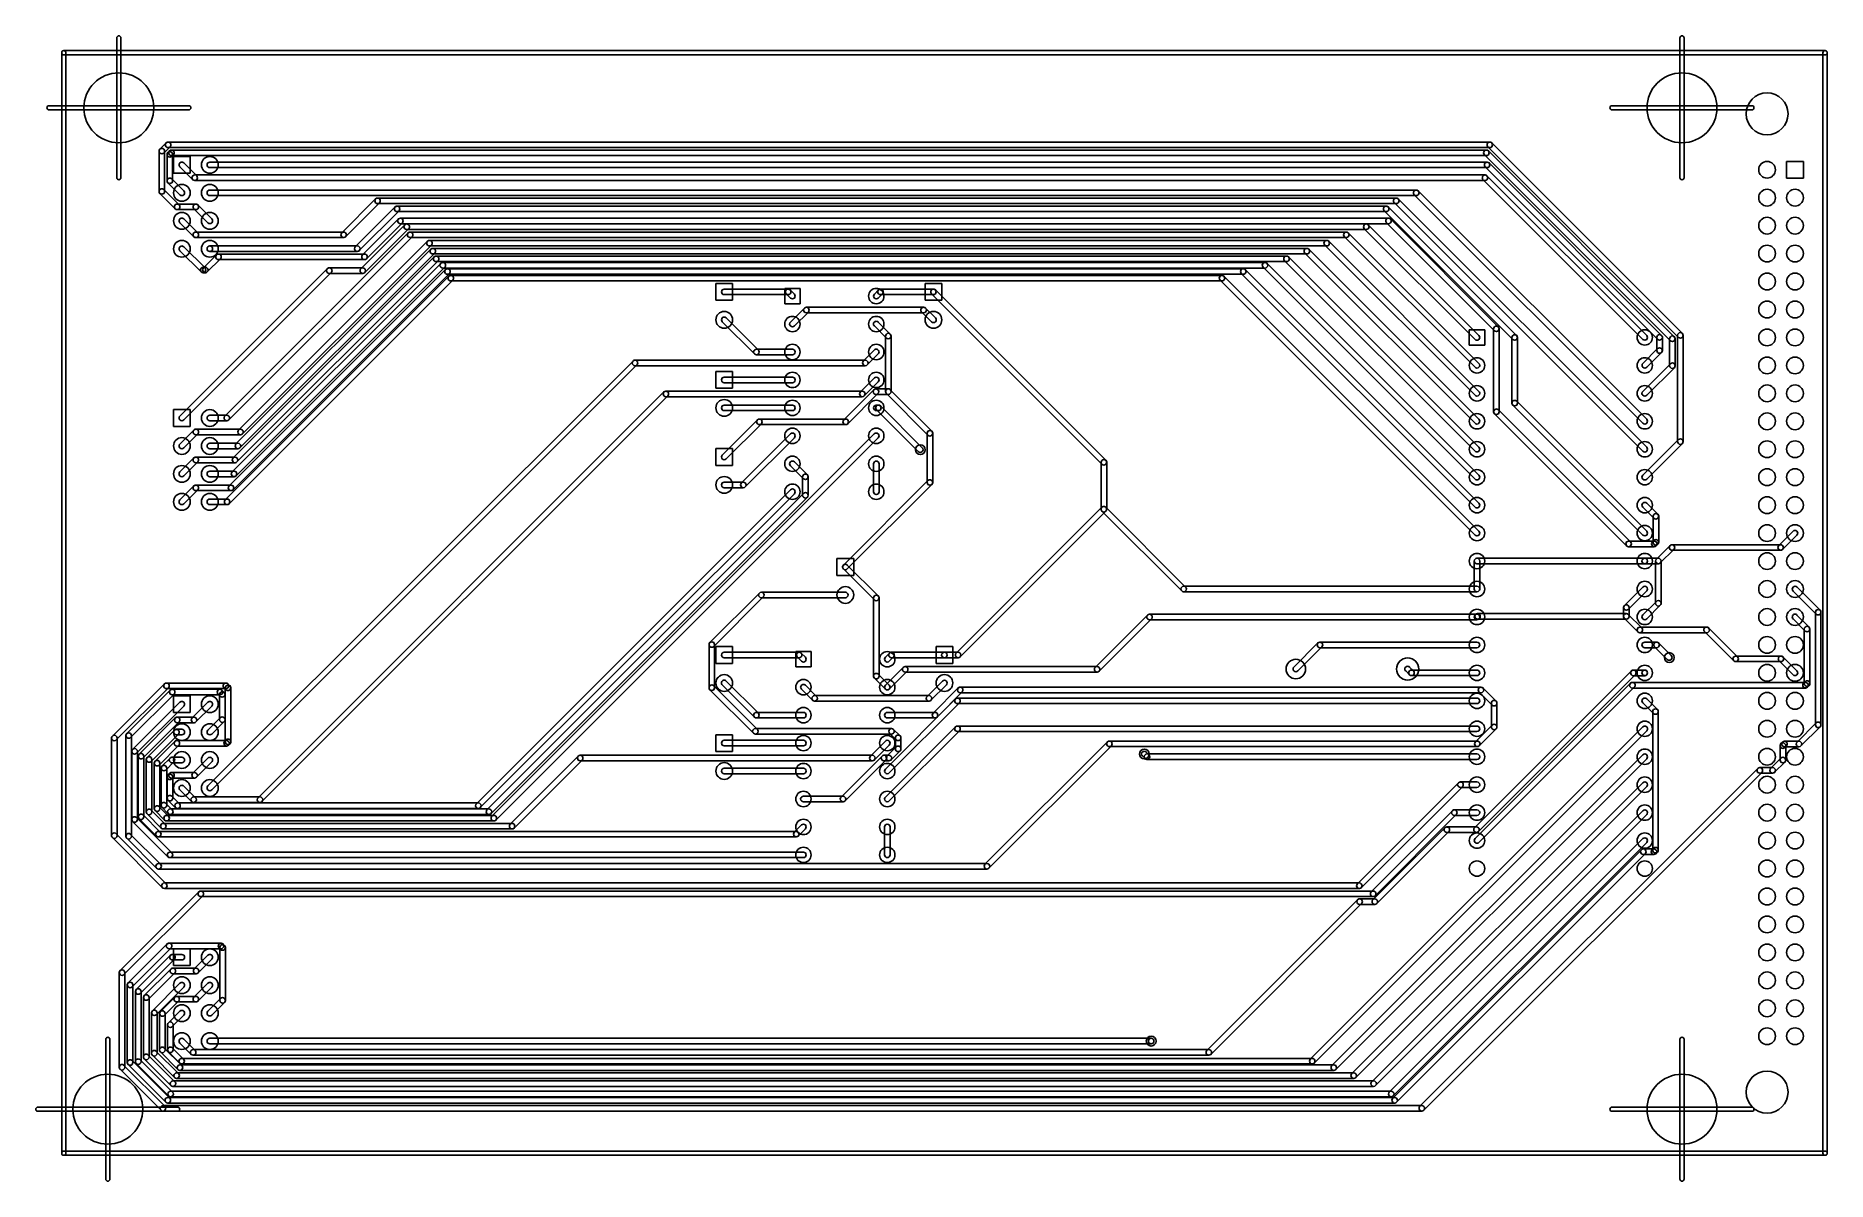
# Model space of a CAD drawing. Extents: x 14748 to 78815, y 26552 to 67528.
import ezdxf

# ---------------------------------------------------------------- set-up
doc = ezdxf.new("R2010")
doc.units = 0
doc.layers.add('BLACK', color=1, linetype='CONTINUOUS')

msp = doc.modelspace()

# ---------------------------------------------------------------- linework, layer by layer
at = {"layer": 'BLACK'}
for p, q in [((17642, 62453), (17642, 67453)), ((17792, 62453), (17792, 67453)), ((73547, 62453), (73547, 67453)), ((73697, 62453), (73697, 67453)), ((15673, 27552), (15673, 66922)), ((15748, 66997), (78740, 66997)), ((15748, 66847), (78740, 66847)), ((15823, 27552), (15823, 66922)), ((78665, 27552), (78665, 66922)), ((78815, 27552), (78815, 66922)), ((15217, 65028), (20217, 65028)), ((15217, 64878), (20217, 64878)), ((71122, 65028), (76122, 65028)), ((71122, 64878), (76122, 64878)), ((19183, 63474), (19407, 63698)), ((19323, 63334), (19547, 63558)), ((19478, 63727), (66748, 63727)), ((19478, 63529), (66748, 63529)), ((19597, 63440), (66627, 63440)), ((66678, 63558), (73496, 56740)), ((66818, 63698), (73636, 56880)), ((19154, 61961), (19154, 63403)), ((19352, 61961), (19352, 63403)), ((19441, 62342), (19441, 63284)), ((19470, 63355), (19526, 63411)), ((19597, 63242), (66627, 63242)), ((19610, 63215), (19666, 63271)), ((19639, 62342), (19639, 63284)), ((20272, 63210), (19672, 63210)), ((19672, 63210), (19672, 62610)), ((20362, 62380), (19902, 62840)), ((20502, 62520), (20042, 62980)), ((20272, 62610), (20272, 63210)), ((20972, 63009), (66652, 63009)), ((20972, 62811), (66652, 62811)), ((66558, 63271), (73208, 56621)), ((66583, 62840), (72751, 56672)), ((66698, 63411), (73348, 56761)), ((66723, 62980), (72891, 56812)), ((77965, 63037), (77365, 63037)), ((77365, 63037), (77365, 62437)), ((77965, 62437), (77965, 63037)), ((19902, 61840), (19470, 62272)), ((20042, 61980), (19610, 62412)), ((19672, 62610), (20272, 62610)), ((20432, 62549), (66578, 62549)), ((20432, 62351), (66578, 62351)), ((72220, 56668), (66508, 62380)), ((72360, 56808), (66648, 62520)), ((77365, 62437), (77965, 62437)), ((19732, 61341), (19184, 61889)), ((19872, 61481), (19324, 62029)), ((19803, 61509), (20471, 61509)), ((20972, 62009), (64118, 62009)), ((20972, 61811), (64118, 61811)), ((26900, 61693), (25688, 60481)), ((27040, 61553), (25828, 60341)), ((26971, 61722), (63405, 61722)), ((26971, 61524), (63405, 61524)), ((72221, 52667), (63335, 61553)), ((72361, 52807), (63475, 61693)), ((72220, 53668), (64048, 61840)), ((72360, 53808), (64188, 61980)), ((19803, 61311), (20471, 61311)), ((20542, 60480), (20042, 60980)), ((20902, 60840), (20402, 61340)), ((21042, 60980), (20542, 61480)), ((27598, 61406), (26174, 59982)), ((27738, 61266), (26314, 59842)), ((27717, 60975), (26435, 59693)), ((27669, 61435), (63041, 61435)), ((27669, 61237), (63041, 61237)), ((27788, 61005), (63126, 61005)), ((67569, 56668), (62971, 61266)), ((67709, 56808), (63111, 61406)), ((67054, 57118), (63196, 60976)), ((20402, 60340), (19902, 60840)), ((20472, 60509), (25758, 60509)), ((20472, 60311), (25758, 60311)), ((21511, 53926), (28065, 60480)), ((21651, 53786), (28205, 60340)), ((26371, 59197), (27941, 60767)), ((26511, 59057), (28081, 60627)), ((27857, 60835), (26575, 59553)), ((27788, 60807), (63126, 60807)), ((28012, 60796), (62330, 60796)), ((28012, 60598), (62330, 60598)), ((28136, 60509), (61618, 60509)), ((28136, 60311), (61618, 60311)), ((61548, 60340), (66220, 55668)), ((61688, 60480), (66360, 55808)), ((62261, 60627), (66221, 56667)), ((62401, 60767), (66361, 56807)), ((66914, 56978), (63056, 60836)), ((20660, 59082), (19902, 59840)), ((20800, 59222), (20042, 59980)), ((21211, 59692), (20741, 59222)), ((20972, 60010), (26244, 60010)), ((20972, 59812), (26244, 59812)), ((21282, 59721), (26504, 59721)), ((21802, 52426), (28994, 59618)), ((21907, 52926), (28875, 59894)), ((22001, 53425), (28757, 60181)), ((22047, 52786), (29015, 59754)), ((22141, 53285), (28897, 60041)), ((28827, 60210), (60917, 60210)), ((28827, 60012), (60917, 60012)), ((28946, 59923), (60204, 59923)), ((28946, 59725), (60204, 59725)), ((29065, 59648), (59479, 59648)), ((59550, 59618), (66360, 52808)), ((60134, 59754), (66220, 53668)), ((60274, 59894), (66360, 53808)), ((60848, 60040), (66220, 54668)), ((60988, 60180), (66360, 54808)), ((19902, 53926), (25172, 59196)), ((20042, 53786), (25312, 59056)), ((20731, 59250), (20811, 59250)), ((20731, 59052), (20811, 59052)), ((21351, 59552), (20881, 59082)), ((21282, 59523), (26504, 59523)), ((21660, 51426), (29400, 59166)), ((21769, 51926), (29231, 59388)), ((21800, 51286), (29540, 59026)), ((21909, 51786), (29371, 59248)), ((21942, 52286), (29134, 59478)), ((25243, 59225), (26441, 59225)), ((25243, 59027), (26441, 59027)), ((29065, 59450), (59479, 59450)), ((29302, 59418), (58708, 59418)), ((29302, 59220), (58708, 59220)), ((29471, 59195), (57931, 59195)), ((29471, 58997), (57931, 58997)), ((29590, 58955), (57172, 58955)), ((57862, 59026), (66220, 50668)), ((58002, 59166), (66360, 50808)), ((58639, 59249), (66221, 51667)), ((58779, 59389), (66361, 51807)), ((59410, 59478), (66220, 52668)), ((21519, 50926), (29519, 58926)), ((21659, 50786), (29659, 58786)), ((29590, 58757), (57172, 58757)), ((39670, 58667), (39070, 58667)), ((39070, 58667), (39070, 58067)), ((39370, 58466), (41656, 58466)), ((39670, 58067), (39670, 58667)), ((42082, 58492), (41532, 58492)), ((41532, 58492), (41532, 57942)), ((41727, 58437), (41877, 58287)), ((42082, 57942), (42082, 58492)), ((44737, 58287), (44887, 58437)), ((44957, 58466), (46851, 58466)), ((47151, 58667), (46551, 58667)), ((46551, 58667), (46551, 58067)), ((53017, 52341), (46921, 58437)), ((47151, 58067), (47151, 58667)), ((57102, 58786), (66220, 49668)), ((57242, 58926), (66360, 49808)), ((39070, 58067), (39670, 58067)), ((39370, 58268), (41656, 58268)), ((41532, 57942), (42082, 57942)), ((41587, 58297), (41737, 58147)), ((42237, 57787), (41737, 57287)), ((42307, 57816), (46501, 57816)), ((44877, 58147), (45027, 58297)), ((44957, 58268), (46851, 58268)), ((46551, 58067), (47151, 58067)), ((46921, 57437), (46571, 57787)), ((52877, 52201), (46781, 58297)), ((39300, 57297), (40450, 56147)), ((39440, 57437), (40590, 56287)), ((42377, 57647), (41877, 57147)), ((42307, 57618), (46501, 57618)), ((45167, 56717), (44737, 57147)), ((45307, 56857), (44877, 57287)), ((46781, 57297), (46431, 57647)), ((66886, 54079), (66886, 57047)), ((67084, 54079), (67084, 57047)), ((45139, 54798), (45139, 56786)), ((45337, 54798), (45337, 56786)), ((66566, 57012), (66016, 57012)), ((66016, 57012), (66016, 56462)), ((66016, 56462), (66566, 56462)), ((66566, 56462), (66566, 57012)), ((67541, 54389), (67541, 56737)), ((67739, 54389), (67739, 56737)), ((72722, 56268), (72722, 56742)), ((72920, 56268), (72920, 56742)), ((73180, 55726), (73180, 56690)), ((73378, 55726), (73378, 56690)), ((73467, 53012), (73467, 56810)), ((73665, 53012), (73665, 56810)), ((20902, 40690), (36106, 55894)), ((21042, 40550), (36246, 55754)), ((36177, 55923), (44413, 55923)), ((40520, 56316), (41806, 56316)), ((40520, 56118), (41806, 56118)), ((44344, 55895), (44736, 56287)), ((44484, 55755), (44876, 56147)), ((73209, 55795), (72221, 54807)), ((72750, 56336), (72222, 55808)), ((72890, 56196), (72362, 55668)), ((36177, 55725), (44413, 55725)), ((39670, 55517), (39070, 55517)), ((39070, 55517), (39070, 54917)), ((39370, 55316), (41806, 55316)), ((39370, 55118), (41806, 55118)), ((39670, 54917), (39670, 55517)), ((44737, 55287), (44237, 54787)), ((44877, 55147), (44377, 54647)), ((73349, 55655), (72361, 54667)), ((37211, 54786), (22695, 40270)), ((37351, 54646), (22835, 40130)), ((37282, 54816), (44306, 54816)), ((37282, 54618), (44306, 54618)), ((39070, 54917), (39670, 54917)), ((44724, 54868), (43644, 53788)), ((44864, 54728), (43784, 53648)), ((44795, 54897), (45237, 54897)), ((44795, 54699), (45237, 54699)), ((46656, 53240), (45168, 54728)), ((46796, 53380), (45308, 54868)), ((72360, 49808), (67710, 54458)), ((20272, 54155), (19672, 54155)), ((19672, 54155), (19672, 53555)), ((20272, 53555), (20272, 54155)), ((20972, 53954), (21580, 53954)), ((39370, 54316), (41806, 54316)), ((39370, 54118), (41806, 54118)), ((44807, 54316), (44883, 54316)), ((44807, 54118), (44883, 54118)), ((44814, 54147), (46310, 52651)), ((44954, 54287), (46450, 52791)), ((71643, 49281), (66915, 54009)), ((71783, 49421), (67055, 54149)), ((72220, 49668), (67570, 54318)), ((19672, 53555), (20272, 53555)), ((19902, 52925), (20402, 53425)), ((20042, 52785), (20542, 53285)), ((20472, 53454), (22070, 53454)), ((20472, 53256), (22070, 53256)), ((20972, 53756), (21580, 53756)), ((44736, 53286), (31060, 39610)), ((40556, 53787), (39300, 52531)), ((40696, 53647), (39440, 52391)), ((41737, 53287), (39981, 51531)), ((40626, 53816), (43714, 53816)), ((40626, 53618), (43714, 53618)), ((46627, 51550), (46627, 53310)), ((46825, 51550), (46825, 53310)), ((20972, 52954), (21976, 52954)), ((20972, 52756), (21976, 52756)), ((44876, 53146), (31200, 39470)), ((39670, 52761), (39070, 52761)), ((39070, 52761), (39070, 52161)), ((39670, 52161), (39670, 52761)), ((41877, 53147), (40121, 51391)), ((73495, 53082), (72221, 51808)), ((73635, 52942), (72361, 51668)), ((19902, 51925), (20402, 52425)), ((20042, 51785), (20542, 52285)), ((20472, 52454), (21870, 52454)), ((20472, 52256), (21870, 52256)), ((20972, 51954), (21838, 51954)), ((39070, 52161), (39670, 52161)), ((41737, 52147), (42201, 51683)), ((41877, 52287), (42341, 51823)), ((44708, 51217), (44708, 52217)), ((44906, 51217), (44906, 52217)), ((52849, 50590), (52849, 52270)), ((53047, 50590), (53047, 52270)), ((19902, 50925), (20402, 51425)), ((20042, 50785), (20542, 51285)), ((20472, 51454), (21730, 51454)), ((20472, 51256), (21730, 51256)), ((20972, 51756), (21838, 51756)), ((41736, 51287), (30504, 40055)), ((39370, 51560), (40050, 51560)), ((39370, 51362), (40050, 51362)), ((42173, 51090), (42173, 51752)), ((42371, 51090), (42371, 51752)), ((43631, 48595), (46655, 51619)), ((43771, 48455), (46795, 51479)), ((20972, 50954), (21588, 50954)), ((20972, 50756), (21588, 50756)), ((41876, 51147), (30644, 39915)), ((42202, 51159), (30882, 39839)), ((42342, 51019), (31022, 39699)), ((47663, 45446), (52877, 50660)), ((55870, 47808), (53018, 50660)), ((72221, 50667), (72619, 50269)), ((72361, 50807), (72759, 50409)), ((47803, 45306), (53017, 50520)), ((55730, 47668), (52878, 50520)), ((72591, 49408), (72591, 50338)), ((72789, 49408), (72789, 50338)), ((71713, 49450), (72633, 49450)), ((72619, 49478), (72563, 49422)), ((72759, 49338), (72703, 49282)), ((77594, 49807), (77082, 49295)), ((77734, 49667), (77222, 49155)), ((44001, 48824), (43401, 48824)), ((43401, 48824), (43401, 48224)), ((44001, 48224), (44001, 48824)), ((66192, 47737), (66192, 48737)), ((66291, 48836), (72291, 48836)), ((66390, 47737), (66390, 48737)), ((71713, 49252), (72633, 49252)), ((72291, 48836), (72777, 48836)), ((72679, 47225), (72679, 48737)), ((73194, 49294), (72708, 48808)), ((73334, 49154), (72848, 48668)), ((72877, 47225), (72877, 48737)), ((73265, 49323), (77151, 49323)), ((73265, 49125), (77151, 49125)), ((43401, 48224), (44001, 48224)), ((44737, 47348), (43631, 48454)), ((44877, 47488), (43771, 48594)), ((66291, 48638), (72291, 48638)), ((72291, 48638), (72777, 48638)), ((40627, 47594), (38853, 45820)), ((40767, 47454), (38993, 45680)), ((40697, 47623), (43701, 47623)), ((40697, 47425), (43701, 47425)), ((44708, 44620), (44708, 47418)), ((44906, 44620), (44906, 47418)), ((55801, 47836), (66291, 47836)), ((55801, 47638), (66291, 47638)), ((72220, 47807), (71562, 47149)), ((72360, 47667), (71702, 47009)), ((77596, 47666), (78424, 46838)), ((77736, 47806), (78564, 46978)), ((54507, 46807), (52635, 44935)), ((54578, 46836), (66290, 46836)), ((66241, 46828), (66221, 46808)), ((66312, 46857), (71632, 46857)), ((71533, 46758), (71533, 47078)), ((72186, 46344), (71702, 46828)), ((71731, 46758), (71731, 47078)), ((72707, 47294), (72221, 46808)), ((72847, 47154), (72361, 46668)), ((78167, 46375), (77735, 46807)), ((78396, 42879), (78396, 46907)), ((78594, 42879), (78594, 46907)), ((54647, 46667), (52775, 44795)), ((54578, 46638), (66290, 46638)), ((66312, 46659), (71632, 46659)), ((66381, 46688), (66361, 46668)), ((72046, 46204), (71562, 46688)), ((72117, 46372), (74505, 46372)), ((72117, 46174), (74505, 46174)), ((75471, 45167), (74435, 46203)), ((75611, 45307), (74575, 46343)), ((78027, 46235), (77595, 46667)), ((77998, 44351), (77998, 46305)), ((78196, 44351), (78196, 46305)), ((38824, 44206), (38824, 45750)), ((39022, 44206), (39022, 45750)), ((39670, 45675), (39070, 45675)), ((39070, 45675), (39070, 45075)), ((39670, 45075), (39670, 45675)), ((42476, 45500), (41926, 45500)), ((41926, 45500), (41926, 44950)), ((42476, 44950), (42476, 45500)), ((47544, 45675), (46944, 45675)), ((46944, 45675), (46944, 45075)), ((47544, 45075), (47544, 45675)), ((60603, 45807), (59741, 44945)), ((60743, 45667), (59881, 44805)), ((60673, 45836), (66291, 45836)), ((60673, 45638), (66291, 45638)), ((72291, 45836), (72715, 45836)), ((72291, 45638), (72715, 45638)), ((73097, 45215), (72645, 45667)), ((73237, 45355), (72785, 45807)), ((39070, 45075), (39670, 45075)), ((39370, 45474), (42050, 45474)), ((39370, 45276), (42050, 45276)), ((41926, 44950), (42476, 44950)), ((41981, 45305), (42131, 45155)), ((42121, 45445), (42271, 45295)), ((45131, 45295), (45281, 45445)), ((45769, 44934), (45131, 44296)), ((45271, 45155), (45421, 45305)), ((45351, 45474), (47243, 45474)), ((45351, 45276), (47243, 45276)), ((45840, 44963), (52704, 44963)), ((46944, 45075), (47544, 45075)), ((47244, 45474), (47732, 45474)), ((47244, 45276), (47732, 45276)), ((64019, 44807), (63881, 44945)), ((75541, 45336), (77165, 45336)), ((75541, 45138), (77165, 45138)), ((77595, 44667), (77095, 45167)), ((77735, 44807), (77235, 45307)), ((19351, 44344), (17485, 42478)), ((19421, 44373), (21547, 44373)), ((21692, 44270), (21618, 44344)), ((38993, 44276), (40553, 42716)), ((40450, 43155), (39300, 44305)), ((40590, 43295), (39440, 44445)), ((42671, 43895), (42271, 44295)), ((45131, 44155), (44737, 44549)), ((45271, 44295), (44877, 44689)), ((45909, 44794), (45271, 44156)), ((45840, 44765), (52704, 44765)), ((47173, 44445), (46623, 43895)), ((47313, 44305), (46763, 43755)), ((47810, 44225), (66432, 44225)), ((63879, 44667), (63741, 44805)), ((63949, 44836), (66291, 44836)), ((63949, 44638), (66291, 44638)), ((66204, 39198), (71812, 44806)), ((66221, 38808), (71777, 44364)), ((66344, 39058), (71952, 44666)), ((66361, 38668), (71917, 44224)), ((71848, 44393), (78040, 44393)), ((71883, 44835), (72291, 44835)), ((71883, 44637), (72291, 44637)), ((77970, 44365), (78026, 44421)), ((78110, 44225), (78166, 44281)), ((19491, 44204), (17625, 42338)), ((17999, 42565), (19555, 44121)), ((18139, 42425), (19695, 43981)), ((18211, 41999), (19901, 43689)), ((19421, 44175), (21547, 44175)), ((19626, 44150), (21330, 44150)), ((19626, 43952), (21330, 43952)), ((20272, 43919), (19672, 43919)), ((19672, 43919), (19672, 43319)), ((20272, 43319), (20272, 43919)), ((20336, 43123), (20902, 43689)), ((21262, 43980), (21346, 43896)), ((21318, 43065), (21318, 43965)), ((21402, 44120), (21486, 44036)), ((21552, 44130), (21478, 44204)), ((21516, 43065), (21516, 43965)), ((21524, 42269), (21524, 44199)), ((21722, 42269), (21722, 44199)), ((38853, 44136), (40413, 42576)), ((42531, 43755), (42131, 44155)), ((42602, 43923), (46692, 43923)), ((42602, 43725), (46692, 43725)), ((45131, 41295), (47643, 43807)), ((45271, 41155), (47783, 43667)), ((46839, 43296), (47739, 44196)), ((46979, 43156), (47879, 44056)), ((47713, 43836), (66291, 43836)), ((47713, 43638), (66291, 43638)), ((47810, 44027), (66432, 44027)), ((66362, 44056), (66834, 43584)), ((66502, 44196), (66974, 43724)), ((66806, 42801), (66806, 43653)), ((67004, 42801), (67004, 43653)), ((71848, 44195), (78040, 44195)), ((72221, 43667), (72605, 43283)), ((72361, 43807), (72745, 43423)), ((18351, 41859), (20041, 43549)), ((18441, 41829), (19735, 43123)), ((18581, 41689), (19875, 42983)), ((19672, 43319), (20272, 43319)), ((19806, 43152), (20406, 43152)), ((19806, 42954), (20406, 42954)), ((20476, 42983), (21042, 43549)), ((21346, 43134), (20902, 42690)), ((21486, 42994), (21042, 42550)), ((40520, 43324), (42200, 43324)), ((40520, 43126), (42200, 43126)), ((45201, 43324), (46909, 43324)), ((45201, 43126), (46909, 43126)), ((72577, 38396), (72577, 43352)), ((72775, 38396), (72775, 43352)), ((78425, 42949), (77737, 42261)), ((17456, 38912), (17456, 42408)), ((17654, 38912), (17654, 42408)), ((17970, 38890), (17970, 42494)), ((18168, 38890), (18168, 42494)), ((18729, 41710), (19707, 42688)), ((18869, 41570), (19847, 42548)), ((19015, 41579), (19723, 42287)), ((19778, 42718), (19972, 42718)), ((19778, 42520), (19972, 42520)), ((19794, 42316), (21570, 42316)), ((21502, 42288), (21552, 42338)), ((39670, 42525), (39070, 42525)), ((39070, 42525), (39070, 41925)), ((39370, 42324), (42200, 42324)), ((39670, 41925), (39670, 42525)), ((40483, 42745), (45353, 42745)), ((40483, 42547), (45353, 42547)), ((45131, 42295), (44595, 41759)), ((47643, 42807), (45131, 40295)), ((47783, 42667), (45271, 40155)), ((45284, 42576), (45518, 42342)), ((45424, 42716), (45658, 42482)), ((45489, 42020), (45489, 42412)), ((45687, 42020), (45687, 42412)), ((47713, 42836), (66291, 42836)), ((47713, 42638), (66291, 42638)), ((53145, 42298), (66303, 42298)), ((60330, 30916), (72220, 42806)), ((60470, 30776), (72360, 42666)), ((66835, 42871), (66233, 42269)), ((66975, 42731), (66373, 42129)), ((77290, 42290), (77806, 42290)), ((78565, 42809), (77877, 42121)), ((18182, 39490), (18182, 41928)), ((18380, 39490), (18380, 41928)), ((18412, 39588), (18412, 41758)), ((18610, 39588), (18610, 41758)), ((19155, 41439), (19863, 42147)), ((19259, 41401), (19547, 41689)), ((19618, 41718), (19972, 41718)), ((19794, 42118), (21570, 42118)), ((20356, 41143), (20902, 41689)), ((21642, 42148), (21692, 42198)), ((34148, 41759), (31712, 39323)), ((34219, 41788), (44665, 41788)), ((39070, 41925), (39670, 41925)), ((39370, 42126), (42200, 42126)), ((45012, 41759), (43548, 40295)), ((45271, 42155), (44735, 41619)), ((45082, 41788), (45258, 41788)), ((45518, 42089), (45188, 41759)), ((45658, 41949), (45328, 41619)), ((53074, 42269), (48694, 37889)), ((53214, 42129), (48834, 37749)), ((53145, 42100), (66303, 42100)), ((54418, 41668), (54322, 41764)), ((54558, 41808), (54462, 41904)), ((54489, 41836), (66291, 41836)), ((72221, 41807), (61099, 30685)), ((72361, 41667), (61239, 30545)), ((77162, 41687), (76794, 41319)), ((77134, 41618), (77134, 42134)), ((77219, 42261), (77163, 42205)), ((77290, 42092), (77806, 42092)), ((77359, 42121), (77303, 42065)), ((77332, 41618), (77332, 42134)), ((18699, 39761), (18699, 41639)), ((18897, 39761), (18897, 41639)), ((18986, 39880), (18986, 41508)), ((19184, 39880), (19184, 41508)), ((19230, 39998), (19230, 41330)), ((19399, 41261), (19687, 41549)), ((19428, 39998), (19428, 41330)), ((19446, 40256), (19446, 41016)), ((19475, 41087), (19531, 41143)), ((19602, 41172), (20426, 41172)), ((19615, 40947), (19671, 41003)), ((19618, 41520), (19972, 41520)), ((19644, 40256), (19644, 41016)), ((20496, 41003), (21042, 41549)), ((34288, 41619), (31852, 39183)), ((34219, 41590), (44665, 41590)), ((39370, 41324), (42200, 41324)), ((39370, 41126), (42200, 41126)), ((45152, 41619), (43688, 40155)), ((45082, 41590), (45258, 41590)), ((54489, 41638), (66291, 41638)), ((76336, 41318), (64248, 29230)), ((76476, 41178), (64388, 29090)), ((76407, 41347), (76863, 41347)), ((76407, 41149), (76863, 41149)), ((77302, 41547), (76934, 41179)), ((19602, 40974), (20426, 40974)), ((20321, 40130), (19903, 40548)), ((20461, 40270), (20043, 40688)), ((72220, 40807), (61812, 30399)), ((72360, 40667), (61952, 30259)), ((62013, 37192), (65627, 40806)), ((62153, 37052), (65767, 40666)), ((65698, 40836), (66290, 40836)), ((65698, 40638), (66290, 40638)), ((19376, 39322), (18868, 39830)), ((19355, 39469), (19015, 39809)), ((19495, 39609), (19155, 39949)), ((19487, 39700), (19259, 39928)), ((19627, 39840), (19399, 40068)), ((19747, 39914), (19475, 40186)), ((19558, 39868), (30952, 39868)), ((19887, 40054), (19615, 40326)), ((19817, 40083), (30573, 40083)), ((19817, 39885), (30573, 39885)), ((20392, 40298), (22764, 40298)), ((20392, 40100), (22764, 40100)), ((42201, 40324), (43617, 40324)), ((42201, 40126), (43617, 40126)), ((62506, 36903), (65410, 39807)), ((72221, 39807), (62525, 30111)), ((65480, 39836), (66290, 39836)), ((19475, 38156), (18211, 39420)), ((19615, 38296), (18351, 39560)), ((19058, 38900), (18442, 39516)), ((19198, 39040), (18582, 39656)), ((19236, 39182), (18728, 39690)), ((19306, 39351), (31782, 39351)), ((19306, 39153), (31782, 39153)), ((19425, 39638), (31129, 39638)), ((19425, 39440), (31129, 39440)), ((19558, 39670), (30952, 39670)), ((42131, 39295), (41875, 39039)), ((42271, 39155), (42015, 38899)), ((45102, 38225), (45102, 39225)), ((45300, 38225), (45300, 39225)), ((62569, 36623), (65143, 39197)), ((62646, 36763), (65550, 39667)), ((72361, 39667), (62665, 29971)), ((65214, 39226), (66274, 39226)), ((65480, 39638), (66290, 39638)), ((17485, 38842), (19275, 37052)), ((17625, 38982), (19415, 37192)), ((19069, 37749), (17999, 38819)), ((19209, 37889), (18139, 38959)), ((19129, 39068), (41945, 39068)), ((19129, 38870), (41945, 38870)), ((62709, 36483), (65283, 39057)), ((72220, 38807), (63154, 29741)), ((72360, 38667), (63294, 29601)), ((65214, 39028), (66274, 39028)), ((72605, 38466), (72549, 38410)), ((19140, 37917), (48764, 37917)), ((19546, 38324), (42200, 38324)), ((19546, 38126), (42200, 38126)), ((72170, 38409), (63278, 29517)), ((72310, 38269), (63418, 29377)), ((72240, 38438), (72618, 38438)), ((72240, 38240), (72618, 38240)), ((72745, 38326), (72689, 38270)), ((19140, 37719), (48764, 37719)), ((19346, 37220), (62082, 37220)), ((17761, 34085), (20579, 36903)), ((17901, 33945), (20719, 36763)), ((19346, 37022), (62082, 37022)), ((20650, 36932), (62576, 36932)), ((20650, 36734), (62576, 36734)), ((56630, 31230), (62022, 36622)), ((62093, 36651), (62639, 36651)), ((56770, 31090), (62162, 36482)), ((62093, 36453), (62639, 36453)), ((18049, 33644), (19443, 35038)), ((18189, 33504), (19583, 34898)), ((18341, 33410), (19565, 34634)), ((19514, 35067), (21370, 35067)), ((19514, 34869), (21370, 34869)), ((19635, 34663), (19971, 34663)), ((20272, 34864), (19672, 34864)), ((19672, 34864), (19672, 34264)), ((20272, 34264), (20272, 34864)), ((20411, 34143), (20901, 34633)), ((21301, 34898), (21357, 34842)), ((21329, 33021), (21329, 34911)), ((21441, 35038), (21497, 34982)), ((21527, 33021), (21527, 34911)), ((17732, 30626), (17732, 34014)), ((17930, 30626), (17930, 34014)), ((18481, 33270), (19705, 34494)), ((18628, 33194), (19576, 34142)), ((18768, 33054), (19716, 34002)), ((19635, 34465), (19971, 34465)), ((19647, 34171), (20479, 34171)), ((19647, 33973), (20479, 33973)), ((19672, 34264), (20272, 34264)), ((20551, 34003), (21041, 34493)), ((18020, 30797), (18020, 33573)), ((18218, 30797), (18218, 33573)), ((18312, 30828), (18312, 33340)), ((18510, 30828), (18510, 33340)), ((18915, 32648), (19901, 33634)), ((19055, 32508), (20041, 33494)), ((20402, 33134), (20902, 33634)), ((20542, 32994), (21042, 33494)), ((18599, 30997), (18599, 33123)), ((18797, 30997), (18797, 33123)), ((19202, 32622), (19714, 33134)), ((19342, 32482), (19854, 32994)), ((19784, 33163), (20472, 33163)), ((19784, 32965), (20472, 32965)), ((21358, 33090), (20902, 32634)), ((21498, 32950), (21042, 32494)), ((18886, 31127), (18886, 32577)), ((19084, 31127), (19084, 32577)), ((19173, 31246), (19173, 32552)), ((19371, 31246), (19371, 32552)), ((19460, 31251), (19460, 32151)), ((19901, 32634), (19489, 32222)), ((20041, 32494), (19629, 32082)), ((19658, 31251), (19658, 32151)), ((17248, 26627), (17248, 31627)), ((17398, 26627), (17398, 31627)), ((19902, 31494), (20306, 31090)), ((20042, 31634), (20446, 31230)), ((20972, 31663), (54638, 31663)), ((20972, 31465), (54638, 31465)), ((73547, 26627), (73547, 31627)), ((73697, 26627), (73697, 31627)), ((19537, 29518), (18189, 30866)), ((19497, 29601), (18341, 30757)), ((19637, 29741), (18481, 30897)), ((19582, 29972), (18628, 30926)), ((19722, 30112), (18768, 31066)), ((19713, 30259), (18915, 31057)), ((19853, 30399), (19055, 31197)), ((19832, 30546), (19202, 31176)), ((19972, 30686), (19342, 31316)), ((19489, 31180), (19893, 30776)), ((19629, 31320), (20033, 30916)), ((19964, 30944), (60398, 30944)), ((20377, 31258), (56699, 31258)), ((20377, 31060), (56699, 31060)), ((19227, 29090), (17761, 30556)), ((19367, 29230), (17901, 30696)), ((19397, 29378), (18049, 30726)), ((19653, 30140), (62595, 30140)), ((19784, 30427), (61882, 30427)), ((19784, 30229), (61882, 30229)), ((19903, 30714), (61169, 30714)), ((19903, 30516), (61169, 30516)), ((19964, 30746), (60398, 30746)), ((19468, 29546), (63348, 29546)), ((19568, 29769), (63224, 29769)), ((19568, 29571), (63224, 29571)), ((19653, 29942), (62595, 29942)), ((14823, 29202), (19823, 29202)), ((14823, 29052), (19823, 29052)), ((19298, 29258), (64318, 29258)), ((19298, 29060), (64318, 29060)), ((19468, 29348), (63348, 29348)), ((71122, 29202), (76122, 29202)), ((71122, 29052), (76122, 29052)), ((15748, 27627), (78740, 27627)), ((15748, 27477), (78740, 27477))]:
    msp.add_line(p, q, dxfattribs=at)
for centre, radius in [((17717, 64953), 1250), ((73622, 64953), 1250), ((76665, 64737), 750), ((20972, 62910), 300), ((76665, 62737), 300), ((19972, 61910), 300), ((20972, 61910), 300), ((76665, 61737), 300), ((77665, 61737), 300), ((19972, 60910), 300), ((20972, 60910), 300), ((76665, 60737), 300), ((77665, 60737), 300), ((19972, 59910), 300), ((20972, 59910), 300), ((76665, 59737), 300), ((77665, 59737), 300), ((76665, 58737), 300), ((77665, 58737), 300), ((44807, 58217), 275), ((39370, 57367), 300), ((46851, 57367), 300), ((76665, 57737), 300), ((77665, 57737), 300), ((41807, 57217), 275), ((44807, 57217), 275), ((76665, 56737), 300), ((77665, 56737), 300), ((41807, 56217), 275), ((44807, 56217), 275), ((72291, 56737), 275), ((66291, 55737), 275), ((72291, 55737), 275), ((76665, 55737), 300), ((77665, 55737), 300), ((41807, 55217), 275), ((44807, 55217), 275), ((39370, 54217), 300), ((41807, 54217), 275), ((44807, 54217), 275), ((66291, 54737), 275), ((72291, 54737), 275), ((76665, 54737), 300), ((77665, 54737), 300), ((20972, 53855), 300), ((66291, 53737), 275), ((72291, 53737), 275), ((76665, 53737), 300), ((77665, 53737), 300), ((41807, 53217), 275), ((44807, 53217), 275), ((19972, 52855), 300), ((20972, 52855), 300), ((46381, 52720), 175), ((66291, 52737), 275), ((72291, 52737), 275), ((76665, 52737), 300), ((77665, 52737), 300), ((19972, 51855), 300), ((20972, 51855), 300), ((41807, 52217), 275), ((44807, 52217), 275), ((66291, 51737), 275), ((72291, 51737), 275), ((76665, 51737), 300), ((77665, 51737), 300), ((39370, 51461), 300), ((41807, 51217), 275), ((44807, 51217), 275), ((19972, 50855), 300), ((20972, 50855), 300), ((66291, 50737), 275), ((72291, 50737), 275), ((76665, 50737), 300), ((77665, 50737), 300), ((66291, 49737), 275), ((72291, 49737), 275), ((76665, 49737), 300), ((77665, 49737), 300), ((66291, 48737), 275), ((72291, 48737), 275), ((76665, 48737), 300), ((77665, 48737), 300), ((43701, 47524), 300), ((66291, 47737), 275), ((72291, 47737), 275), ((76665, 47737), 300), ((77665, 47737), 300), ((66291, 46737), 275), ((72291, 46737), 275), ((76665, 46737), 300), ((77665, 46737), 300), ((45201, 45225), 275), ((66291, 45737), 275), ((72291, 45737), 275), ((76665, 45737), 300), ((77665, 45737), 300), ((59811, 44875), 350), ((63811, 44875), 400), ((66291, 44737), 275), ((72291, 44737), 275), ((73167, 45285), 175), ((76665, 44737), 300), ((77665, 44737), 300), ((39370, 44375), 300), ((42201, 44225), 275), ((45201, 44225), 275), ((47244, 44375), 300), ((20972, 43619), 300), ((66291, 43737), 275), ((72291, 43737), 275), ((76665, 43737), 300), ((77665, 43737), 300), ((42201, 43225), 275), ((45201, 43225), 275), ((66291, 42737), 275), ((72291, 42737), 275), ((76665, 42737), 300), ((77665, 42737), 300), ((19972, 42619), 300), ((20972, 42619), 300), ((42201, 42225), 275), ((45201, 42225), 275), ((19972, 41619), 300), ((20972, 41619), 300), ((54392, 41834), 175), ((66291, 41737), 275), ((72291, 41737), 275), ((76665, 41737), 300), ((77665, 41737), 300), ((39370, 41225), 300), ((42201, 41225), 275), ((45201, 41225), 275), ((66291, 40737), 275), ((72291, 40737), 275), ((76665, 40737), 300), ((77665, 40737), 300), ((19972, 40619), 300), ((20972, 40619), 300), ((42201, 40225), 275), ((45201, 40225), 275), ((66291, 39737), 275), ((72291, 39737), 275), ((76665, 39737), 300), ((77665, 39737), 300), ((42201, 39225), 275), ((45201, 39225), 275), ((42201, 38225), 275), ((45201, 38225), 275), ((66291, 38737), 275), ((72291, 38737), 275), ((76665, 38737), 300), ((77665, 38737), 300), ((66291, 37737), 275), ((72291, 37737), 275), ((76665, 37737), 300), ((77665, 37737), 300), ((76665, 36737), 300), ((77665, 36737), 300), ((76665, 35737), 300), ((77665, 35737), 300), ((20972, 34564), 300), ((76665, 34737), 300), ((77665, 34737), 300), ((76665, 33737), 300), ((77665, 33737), 300), ((19972, 33564), 300), ((20972, 33564), 300), ((19972, 32564), 300), ((20972, 32564), 300), ((76665, 32737), 300), ((77665, 32737), 300), ((76665, 31737), 300), ((77665, 31737), 300), ((19972, 31564), 300), ((20972, 31564), 300), ((54639, 31563), 175), ((17323, 29127), 1250), ((73622, 29127), 1250), ((76665, 29737), 750)]:
    msp.add_circle(centre, radius, dxfattribs=at)
for centre, radius, start, end in [((17717, 67453), 75, 360, 540), ((73622, 67453), 75, 360, 540), ((15748, 66922), 75, 90, 270), ((15748, 66922), 75, 360, 540), ((78740, 66922), 75, 360, 540), ((78740, 66922), 75, 270, 450), ((15217, 64953), 75, 90, 270), ((20217, 64953), 75, 270, 450), ((71122, 64953), 75, 90, 270), ((76122, 64953), 75, 270, 450), ((19253, 63403), 99, 360, 540), ((19253, 63404), 99, 135, 315), ((19478, 63628), 99, 90, 270), ((19477, 63628), 99, 315, 495), ((19597, 63341), 99, 90, 270), ((19596, 63341), 99, 315, 495), ((66628, 63341), 99, 45, 225), ((66627, 63341), 99, 270, 450), ((66748, 63628), 99, 45, 225), ((66748, 63628), 99, 270, 450), ((19540, 63284), 99, 360, 540), ((19540, 63285), 99, 135, 315), ((19972, 62910), 99, 405, 585), ((20972, 62910), 99, 90, 270), ((66653, 62910), 99, 45, 225), ((66652, 62910), 99, 270, 450), ((17717, 62453), 75, 180, 360), ((19540, 62342), 99, 405, 585), ((19540, 62342), 99, 180, 360), ((20432, 62450), 99, 90, 270), ((20432, 62450), 99, 225, 405), ((66578, 62450), 99, 405, 585), ((66578, 62450), 99, 270, 450), ((73622, 62453), 75, 180, 360), ((19253, 61961), 99, 180, 360), ((19254, 61959), 99, 405, 585), ((19803, 61410), 99, 90, 270), ((19972, 61910), 99, 225, 405), ((20472, 61410), 99, 405, 585), ((20471, 61410), 99, 270, 450), ((20972, 61910), 99, 90, 270), ((26971, 61623), 99, 90, 270), ((26970, 61623), 99, -45, 135), ((63405, 61623), 99, 405, 585), ((63405, 61623), 99, 270, 450), ((64118, 61910), 99, 405, 585), ((64118, 61910), 99, 270, 450), ((19802, 61411), 99, 225, 405), ((19972, 60910), 99, 405, 585), ((20972, 60910), 99, 225, 405), ((27669, 61336), 99, 90, 270), ((27668, 61336), 99, -45, 135), ((27788, 60906), 99, 90, 270), ((27787, 60905), 99, -45, 135), ((63041, 61336), 99, 405, 585), ((63126, 60906), 99, 405, 585), ((63041, 61336), 99, 270, 450), ((63126, 60906), 99, 270, 450), ((20472, 60410), 99, 90, 270), ((20472, 60410), 99, 225, 405), ((25758, 60411), 99, 135, 315), ((25758, 60410), 99, 270, 450), ((28012, 60697), 99, 90, 270), ((28011, 60697), 99, 315, 495), ((28136, 60410), 99, 90, 270), ((28135, 60410), 99, 315, 495), ((61618, 60410), 99, 45, 225), ((61618, 60410), 99, 270, 450), ((62331, 60697), 99, 45, 225), ((62330, 60697), 99, 270, 450), ((19972, 59910), 99, 405, 585), ((20972, 59911), 99, 360, 540), ((20972, 59911), 99, 90, 270), ((20972, 59911), 99, 180, 360), ((21282, 59622), 99, 90, 270), ((21281, 59622), 99, -45, 135), ((26244, 59912), 99, 135, 315), ((26244, 59911), 99, 270, 450), ((26505, 59623), 99, 135, 315), ((26504, 59622), 99, 270, 450), ((28827, 60111), 99, 90, 270), ((28827, 60111), 99, 315, 495), ((28946, 59824), 99, 90, 270), ((28945, 59824), 99, 315, 495), ((29065, 59549), 99, 90, 270), ((29064, 59548), 99, 315, 495), ((59480, 59548), 99, 45, 225), ((59479, 59549), 99, 270, 450), ((60204, 59824), 99, 45, 225), ((60204, 59824), 99, 270, 450), ((60918, 60110), 99, 45, 225), ((60917, 60111), 99, 270, 450), ((20731, 59151), 99, 90, 270), ((20730, 59152), 99, 225, 405), ((20811, 59152), 99, 135, 315), ((20811, 59151), 99, 270, 450), ((25243, 59126), 99, 90, 270), ((25242, 59126), 99, 315, 495), ((26441, 59127), 99, 135, 315), ((26441, 59126), 99, 270, 450), ((29302, 59319), 99, 90, 270), ((29301, 59318), 99, 315, 495), ((29471, 59096), 99, 90, 270), ((29470, 59096), 99, 315, 495), ((29590, 58856), 99, 90, 270), ((29589, 58856), 99, 315, 495), ((57172, 58856), 99, 45, 225), ((57172, 58856), 99, 270, 450), ((57932, 59096), 99, 45, 225), ((57931, 59096), 99, 270, 450), ((58709, 59319), 99, 45, 225), ((58708, 59319), 99, 270, 450), ((39370, 58367), 99, 90, 270), ((41657, 58367), 99, 45, 225), ((41656, 58367), 99, 270, 450), ((44957, 58367), 99, 90, 270), ((44957, 58367), 99, 315, 495), ((46851, 58367), 99, 405, 585), ((46851, 58367), 99, 270, 450), ((41807, 58217), 99, 225, 405), ((42307, 57717), 99, 90, 270), ((42307, 57717), 99, -45, 135), ((44807, 58217), 99, 135, 315), ((46501, 57717), 99, 405, 585), ((46501, 57717), 99, 270, 450), ((39370, 57367), 99, 45, 225), ((41807, 57217), 99, 135, 315), ((44807, 57217), 99, 405, 585), ((46851, 57367), 99, 225, 405), ((66985, 57047), 99, 360, 540), ((66984, 57048), 99, 225, 405), ((45238, 56786), 99, 360, 540), ((45237, 56787), 99, 225, 405), ((66291, 56737), 99, 225, 405), ((67640, 56737), 99, 360, 540), ((67639, 56738), 99, 225, 405), ((72290, 56738), 99, 225, 405), ((72821, 56742), 99, 360, 540), ((72821, 56742), 99, 225, 405), ((73279, 56690), 99, 360, 540), ((73278, 56691), 99, 225, 405), ((73566, 56810), 99, 360, 540), ((73566, 56810), 99, 225, 405), ((36177, 55824), 99, 90, 270), ((36176, 55824), 99, 315, 495), ((40520, 56217), 99, 90, 270), ((40520, 56217), 99, 225, 405), ((41806, 56217), 99, 270, 450), ((44414, 55825), 99, 135, 315), ((44413, 55824), 99, 270, 450), ((44806, 56217), 99, 315, 495), ((66290, 55738), 99, 225, 405), ((72292, 55738), 99, 135, 315), ((72821, 56268), 99, 180, 360), ((72820, 56266), 99, -45, 135), ((73279, 55725), 99, -45, 135), ((39370, 55217), 99, 90, 270), ((41806, 55217), 99, 270, 450), ((44807, 55217), 99, -45, 135), ((73279, 55726), 99, 180, 360), ((37282, 54717), 99, 90, 270), ((37281, 54716), 99, -45, 135), ((44307, 54717), 99, 135, 315), ((44306, 54717), 99, 270, 450), ((44795, 54798), 99, 90, 270), ((44794, 54798), 99, -45, 135), ((45238, 54798), 99, 405, 585), ((45238, 54798), 99, 180, 360), ((45237, 54798), 99, 270, 450), ((66290, 54738), 99, 225, 405), ((67640, 54388), 99, 405, 585), ((72291, 54737), 99, 135, 315), ((19972, 53856), 99, 135, 315), ((20972, 53855), 99, 90, 270), ((21581, 53856), 99, 135, 315), ((21580, 53855), 99, 270, 450), ((39370, 54217), 99, 90, 270), ((41806, 54217), 99, 270, 450), ((44807, 54217), 99, 90, 270), ((44884, 54217), 99, 45, 225), ((44883, 54217), 99, 270, 450), ((66985, 54079), 99, 405, 585), ((66985, 54079), 99, 180, 360), ((67640, 54389), 99, 180, 360), ((20472, 53355), 99, 90, 270), ((20472, 53355), 99, 315, 495), ((22071, 53355), 99, 135, 315), ((22070, 53355), 99, 270, 450), ((40626, 53717), 99, 90, 270), ((40626, 53717), 99, -45, 135), ((41807, 53217), 99, -45, 135), ((43714, 53718), 99, 135, 315), ((43714, 53717), 99, 270, 450), ((44806, 53216), 99, -45, 135), ((46726, 53310), 99, 360, 540), ((46726, 53310), 99, 225, 405), ((66290, 53738), 99, 225, 405), ((72290, 53738), 99, 225, 405), ((19972, 52855), 99, 135, 315), ((20972, 52855), 99, 90, 270), ((21977, 52856), 99, 135, 315), ((21976, 52855), 99, 270, 450), ((46380, 52721), 99, 225, 405), ((66290, 52738), 99, 225, 405), ((72291, 52737), 99, 225, 405), ((73566, 53012), 99, 180, 360), ((73565, 53012), 99, -45, 135), ((19972, 51855), 99, 135, 315), ((20472, 52355), 99, 90, 270), ((20472, 52355), 99, 315, 495), ((20972, 51855), 99, 90, 270), ((21839, 51856), 99, 135, 315), ((21872, 52356), 99, 135, 315), ((21838, 51855), 99, 270, 450), ((21870, 52355), 99, 270, 450), ((39370, 52461), 99, 135, 315), ((41807, 52217), 99, 45, 225), ((44807, 52217), 99, 360, 540), ((52948, 52270), 99, 360, 540), ((52947, 52271), 99, 225, 405), ((20472, 51355), 99, 90, 270), ((20472, 51355), 99, 315, 495), ((21730, 51356), 99, 135, 315), ((21730, 51355), 99, 270, 450), ((39370, 51461), 99, 90, 270), ((40051, 51461), 99, 135, 315), ((40050, 51461), 99, 270, 450), ((41806, 51217), 99, -45, 135), ((42272, 51752), 99, 360, 540), ((42271, 51753), 99, 225, 405), ((46726, 51550), 99, 180, 360), ((46725, 51549), 99, 315, 495), ((66291, 51737), 99, 225, 405), ((72291, 51738), 99, 135, 315), ((19972, 50855), 99, 135, 315), ((20972, 50855), 99, 90, 270), ((21589, 50856), 99, 135, 315), ((21588, 50855), 99, 270, 450), ((42272, 51090), 99, 180, 360), ((42272, 51089), 99, -45, 135), ((44807, 51217), 99, 180, 360), ((52948, 50590), 99, 405, 585), ((52947, 50590), 99, 315, 495), ((66290, 50738), 99, 225, 405), ((72291, 50737), 99, 45, 225), ((52948, 50590), 99, 180, 360), ((72690, 50338), 99, 360, 540), ((72689, 50339), 99, 225, 405), ((66290, 49738), 99, 225, 405), ((71713, 49351), 99, 90, 270), ((71713, 49351), 99, 225, 405), ((72290, 49738), 99, 225, 405), ((72633, 49352), 99, 135, 315), ((72690, 49408), 99, 180, 360), ((72689, 49408), 99, -45, 135), ((72633, 49351), 99, 270, 450), ((77664, 49737), 99, -45, 135), ((66291, 48737), 99, 360, 540), ((66291, 48737), 99, 90, 270), ((72291, 48737), 99, 90, 270), ((72291, 48737), 99, 270, 450), ((72778, 48737), 99, 360, 540), ((72778, 48738), 99, 135, 315), ((72777, 48737), 99, 270, 450), ((73265, 49224), 99, 90, 270), ((73264, 49224), 99, -45, 135), ((77152, 49225), 99, 135, 315), ((77151, 49224), 99, 270, 450), ((43701, 48524), 99, 405, 585), ((43701, 48525), 99, 135, 315), ((40697, 47524), 99, 90, 270), ((40697, 47524), 99, -45, 135), ((43701, 47524), 99, 270, 450), ((44807, 47418), 99, 360, 540), ((44807, 47418), 99, 225, 405), ((55801, 47737), 99, 90, 270), ((55800, 47738), 99, 225, 405), ((66291, 47737), 99, 180, 360), ((66291, 47737), 99, 270, 450), ((72290, 47737), 99, -45, 135), ((77666, 47736), 99, 45, 225), ((54578, 46737), 99, 90, 270), ((54577, 46737), 99, -45, 135), ((66291, 46738), 99, 135, 315), ((66312, 46758), 99, 90, 270), ((66311, 46758), 99, -45, 135), ((66290, 46737), 99, 270, 450), ((71632, 47078), 99, 360, 540), ((71632, 47079), 99, 135, 315), ((71632, 46758), 99, 405, 585), ((71632, 46758), 99, 270, 450), ((72291, 46738), 99, 135, 315), ((72778, 47225), 99, 180, 360), ((72777, 47224), 99, -45, 135), ((77665, 46737), 99, 405, 585), ((78495, 46907), 99, 360, 540), ((78494, 46908), 99, 225, 405), ((71632, 46758), 99, 180, 360), ((72117, 46273), 99, 90, 270), ((72116, 46274), 99, 225, 405), ((74505, 46273), 99, 405, 585), ((74505, 46273), 99, 270, 450), ((78097, 46305), 99, 360, 540), ((78097, 46305), 99, 225, 405), ((38923, 45750), 99, 360, 540), ((38923, 45750), 99, 135, 315), ((60673, 45737), 99, 90, 270), ((60673, 45737), 99, -45, 135), ((66291, 45737), 99, 270, 450), ((72291, 45737), 99, 90, 270), ((72715, 45737), 99, 405, 585), ((72715, 45737), 99, 270, 450), ((39370, 45375), 99, 90, 270), ((42051, 45375), 99, 45, 225), ((42050, 45375), 99, 270, 450), ((42201, 45225), 99, 225, 405), ((45201, 45225), 99, 135, 315), ((45351, 45375), 99, 90, 270), ((45351, 45375), 99, 315, 495), ((45840, 44864), 99, 90, 270), ((45839, 44864), 99, -45, 135), ((47244, 45375), 99, 90, 270), ((47243, 45375), 99, 270, 450), ((47733, 45376), 99, 135, 315), ((47732, 45375), 99, 270, 450), ((52705, 44865), 99, 135, 315), ((52704, 44864), 99, 270, 450), ((59811, 44875), 99, 135, 315), ((63811, 44875), 99, 405, 585), ((73167, 45285), 99, 225, 405), ((75541, 45237), 99, 90, 270), ((75541, 45237), 99, 225, 405), ((77165, 45237), 99, 405, 585), ((77165, 45237), 99, 270, 450), ((19421, 44274), 99, 90, 270), ((19421, 44274), 99, -45, 135), ((21548, 44274), 99, 405, 585), ((21623, 44199), 99, 360, 540), ((21547, 44274), 99, 270, 450), ((21622, 44200), 99, 225, 405), ((38923, 44206), 99, 45, 225), ((39370, 44375), 99, 405, 585), ((42201, 44225), 99, 405, 585), ((44807, 44619), 99, 405, 585), ((44807, 44620), 99, 180, 360), ((45201, 44226), 99, 135, 315), ((45201, 44225), 99, 225, 405), ((47243, 44375), 99, -45, 135), ((47810, 44126), 99, 90, 270), ((47809, 44126), 99, 315, 495), ((63949, 44737), 99, 90, 270), ((63949, 44737), 99, 225, 405), ((66291, 44737), 99, 270, 450), ((66432, 44126), 99, 45, 225), ((66432, 44126), 99, 270, 450), ((71848, 44294), 99, 90, 270), ((71847, 44294), 99, 315, 495), ((71883, 44736), 99, 90, 270), ((71882, 44736), 99, 315, 495), ((72291, 44737), 99, 360, 540), ((72291, 44737), 99, 180, 360), ((72291, 44736), 99, 270, 450), ((77665, 44737), 99, 225, 405), ((78040, 44295), 99, 135, 315), ((78097, 44351), 99, 180, 360), ((78096, 44351), 99, 315, 495), ((78040, 44294), 99, 270, 450), ((19626, 44051), 99, 90, 270), ((19625, 44051), 99, 315, 495), ((19971, 43619), 99, 315, 495), ((20972, 43619), 99, 315, 495), ((21332, 44050), 99, 45, 225), ((21417, 43965), 99, 360, 540), ((21330, 44051), 99, 270, 450), ((21416, 43966), 99, 225, 405), ((38923, 44206), 99, 180, 360), ((42602, 43824), 99, 90, 270), ((42601, 43825), 99, 225, 405), ((46693, 43825), 99, 135, 315), ((46692, 43824), 99, 270, 450), ((47713, 43737), 99, 90, 270), ((47713, 43737), 99, 315, 495), ((66291, 43737), 99, 270, 450), ((66905, 43653), 99, 360, 540), ((66904, 43654), 99, 225, 405), ((72291, 43737), 99, 45, 225), ((19806, 43053), 99, 90, 270), ((19805, 43053), 99, 315, 495), ((20406, 43053), 99, 135, 315), ((20406, 43053), 99, 270, 450), ((21417, 43065), 99, 180, 360), ((21416, 43064), 99, -45, 135), ((40520, 43225), 99, 90, 270), ((40520, 43225), 99, 225, 405), ((42200, 43225), 99, 270, 450), ((45201, 43225), 99, 90, 270), ((46909, 43226), 99, 135, 315), ((46909, 43225), 99, 270, 450), ((72676, 43352), 99, 360, 540), ((72675, 43353), 99, 225, 405), ((78495, 42879), 99, -45, 135), ((17555, 42408), 99, 360, 540), ((17555, 42408), 99, 135, 315), ((18069, 42494), 99, 360, 540), ((18069, 42495), 99, 135, 315), ((19778, 42619), 99, 90, 270), ((19794, 42217), 99, 90, 270), ((19777, 42618), 99, 315, 495), ((19793, 42217), 99, 315, 495), ((19972, 42619), 99, 270, 450), ((20972, 42620), 99, 135, 315), ((21572, 42218), 99, 135, 315), ((21622, 42268), 99, 315, 495), ((21570, 42217), 99, 270, 450), ((39370, 42225), 99, 90, 270), ((40483, 42646), 99, 90, 270), ((40483, 42646), 99, 225, 405), ((42200, 42225), 99, 270, 450), ((45201, 42225), 99, -45, 135), ((45354, 42646), 99, 45, 225), ((45353, 42646), 99, 270, 450), ((45588, 42412), 99, 360, 540), ((45588, 42412), 99, 225, 405), ((47713, 42737), 99, 90, 270), ((47713, 42737), 99, -45, 135), ((53145, 42199), 99, 90, 270), ((53144, 42199), 99, -45, 135), ((66291, 42737), 99, 270, 450), ((66303, 42199), 99, 270, 450), ((66905, 42801), 99, 180, 360), ((66905, 42801), 99, -45, 135), ((72290, 42736), 99, 315, 495), ((77290, 42191), 99, 90, 270), ((77289, 42191), 99, -45, 135), ((77806, 42191), 99, 270, 450), ((78495, 42879), 99, 180, 360), ((18281, 41928), 99, 360, 540), ((18281, 41929), 99, 135, 315), ((18511, 41758), 99, 360, 540), ((18511, 41759), 99, 135, 315), ((18798, 41639), 99, 360, 540), ((18799, 41640), 99, 135, 315), ((19618, 41619), 99, 90, 270), ((19617, 41619), 99, 315, 495), ((19972, 41619), 99, 270, 450), ((20972, 41619), 99, 315, 495), ((21623, 42269), 99, 180, 360), ((34219, 41689), 99, 90, 270), ((34218, 41689), 99, -45, 135), ((44665, 41689), 99, 135, 315), ((44665, 41689), 99, 270, 450), ((45082, 41689), 99, 90, 270), ((45082, 41689), 99, -45, 135), ((45258, 41689), 99, 135, 315), ((45258, 41689), 99, 270, 450), ((45588, 42020), 99, 180, 360), ((45588, 42019), 99, -45, 135), ((54392, 41834), 99, 405, 585), ((54489, 41737), 99, 90, 270), ((54488, 41738), 99, 225, 405), ((66303, 42199), 99, 135, 315), ((66291, 41737), 99, 270, 450), ((72291, 41737), 99, -45, 135), ((77233, 42134), 99, 360, 540), ((77233, 42135), 99, 135, 315), ((77232, 41617), 99, -45, 135), ((77807, 42191), 99, 135, 315), ((19085, 41508), 99, 360, 540), ((19085, 41509), 99, 135, 315), ((19329, 41330), 99, 360, 540), ((19329, 41331), 99, 135, 315), ((19545, 41016), 99, 360, 540), ((19545, 41017), 99, 135, 315), ((19602, 41073), 99, 90, 270), ((19601, 41073), 99, 315, 495), ((20426, 41073), 99, 135, 315), ((20426, 41073), 99, 270, 450), ((39370, 41225), 99, 90, 270), ((42200, 41225), 99, 270, 450), ((45201, 41225), 99, 135, 315), ((76407, 41248), 99, 90, 270), ((76406, 41248), 99, -45, 135), ((76864, 41249), 99, 135, 315), ((76863, 41248), 99, 270, 450), ((77233, 41618), 99, 180, 360), ((19973, 40618), 99, 405, 585), ((20972, 40620), 99, 135, 315), ((65698, 40737), 99, 90, 270), ((65697, 40736), 99, 315, 495), ((66290, 40737), 99, 270, 450), ((72290, 40737), 99, -45, 135), ((18798, 39760), 99, 405, 585), ((18798, 39761), 99, 180, 360), ((19085, 39879), 99, 405, 585), ((19085, 39880), 99, 180, 360), ((19329, 39998), 99, 405, 585), ((19329, 39998), 99, 180, 360), ((19545, 40256), 99, 405, 585), ((19545, 40256), 99, 180, 360), ((19558, 39769), 99, 90, 270), ((19557, 39770), 99, 225, 405), ((19817, 39984), 99, 90, 270), ((19817, 39984), 99, 225, 405), ((20392, 40199), 99, 90, 270), ((20391, 40200), 99, 225, 405), ((22765, 40200), 99, 135, 315), ((22764, 40199), 99, 270, 450), ((30574, 39985), 99, 135, 315), ((30573, 39984), 99, 270, 450), ((30952, 39769), 99, 135, 315), ((30952, 39769), 99, 270, 450), ((42201, 40225), 99, 90, 270), ((43618, 40225), 99, 135, 315), ((43617, 40225), 99, 270, 450), ((45201, 40225), 99, 135, 315), ((65480, 39737), 99, 90, 270), ((65480, 39737), 99, 315, 495), ((66290, 39737), 99, 270, 450), ((72291, 39737), 99, -45, 135), ((18281, 39490), 99, 405, 585), ((18281, 39490), 99, 180, 360), ((18511, 39588), 99, 180, 360), ((18512, 39586), 99, 405, 585), ((19306, 39252), 99, 90, 270), ((19306, 39252), 99, 225, 405), ((19425, 39539), 99, 90, 270), ((19425, 39539), 99, 225, 405), ((31130, 39540), 99, 135, 315), ((31129, 39539), 99, 270, 450), ((31782, 39253), 99, 135, 315), ((31782, 39252), 99, 270, 450), ((42201, 39225), 99, -45, 135), ((45201, 39225), 99, 360, 540), ((65214, 39127), 99, 90, 270), ((65213, 39127), 99, 315, 495), ((66274, 39128), 99, 135, 315), ((66274, 39127), 99, 270, 450), ((17555, 38912), 99, 45, 225), ((17555, 38912), 99, 180, 360), ((18069, 38889), 99, 405, 585), ((18069, 38890), 99, 180, 360), ((19129, 38969), 99, 90, 270), ((19128, 38970), 99, 225, 405), ((41945, 38969), 99, 135, 315), ((41945, 38969), 99, 270, 450), ((66291, 38738), 99, 135, 315), ((72290, 38737), 99, -45, 135), ((72675, 38396), 99, -45, 135), ((19140, 37818), 99, 90, 270), ((19139, 37819), 99, 225, 405), ((19546, 38225), 99, 90, 270), ((19545, 38226), 99, 225, 405), ((42200, 38225), 99, 270, 450), ((45201, 38225), 99, 180, 360), ((48764, 37819), 99, 135, 315), ((48764, 37818), 99, 270, 450), ((72240, 38339), 99, 90, 270), ((72240, 38339), 99, -45, 135), ((72619, 38340), 99, 135, 315), ((72676, 38396), 99, 180, 360), ((72618, 38339), 99, 270, 450), ((19346, 37121), 99, 90, 270), ((19345, 37122), 99, 225, 405), ((62083, 37122), 99, 135, 315), ((62082, 37121), 99, 270, 450), ((20650, 36833), 99, 90, 270), ((20649, 36833), 99, 315, 495), ((62093, 36552), 99, 90, 270), ((62092, 36552), 99, 315, 495), ((62576, 36833), 99, 135, 315), ((62639, 36553), 99, 135, 315), ((62576, 36833), 99, 270, 450), ((62639, 36552), 99, 270, 450), ((19514, 34968), 99, 90, 270), ((19513, 34968), 99, 315, 495), ((19635, 34564), 99, 90, 270), ((19635, 34564), 99, 315, 495), ((19971, 34564), 99, 270, 450), ((20971, 34563), 99, 315, 495), ((21371, 34968), 99, 45, 225), ((21428, 34911), 99, 360, 540), ((21427, 34912), 99, 225, 405), ((21370, 34968), 99, 270, 450), ((17831, 34014), 99, 360, 540), ((17831, 34015), 99, 135, 315), ((19647, 34072), 99, 90, 270), ((19646, 34072), 99, 315, 495), ((20481, 34073), 99, 135, 315), ((20479, 34072), 99, 270, 450), ((18119, 33573), 99, 360, 540), ((18119, 33574), 99, 135, 315), ((18411, 33340), 99, 360, 540), ((18411, 33340), 99, 135, 315), ((19971, 33564), 99, 315, 495), ((20972, 33564), 99, 315, 495), ((18698, 33123), 99, 360, 540), ((18698, 33124), 99, 135, 315), ((18985, 32577), 99, 360, 540), ((19784, 33064), 99, 90, 270), ((19784, 33064), 99, 315, 495), ((20472, 33064), 99, 135, 315), ((20472, 33064), 99, 270, 450), ((21428, 33021), 99, 180, 360), ((21428, 33020), 99, -45, 135), ((18985, 32578), 99, 135, 315), ((19272, 32552), 99, 360, 540), ((19272, 32552), 99, 135, 315), ((19559, 32151), 99, 360, 540), ((19559, 32152), 99, 135, 315), ((19971, 32564), 99, -45, 135), ((20972, 32564), 99, 135, 315), ((17323, 31627), 75, 360, 540), ((19972, 31564), 99, 45, 225), ((20972, 31564), 99, 90, 270), ((54638, 31564), 99, 45, 225), ((54638, 31564), 99, 225, 405), ((54638, 31564), 99, 270, 450), ((73622, 31627), 75, 360, 540), ((18119, 30796), 99, 405, 585), ((18119, 30797), 99, 180, 360), ((18411, 30827), 99, 405, 585), ((18411, 30828), 99, 180, 360), ((18698, 30996), 99, 405, 585), ((18698, 30997), 99, 180, 360), ((18985, 31127), 99, 405, 585), ((18985, 31127), 99, 180, 360), ((19272, 31246), 99, 405, 585), ((19272, 31246), 99, 180, 360), ((19559, 31250), 99, 45, 225), ((19559, 31251), 99, 180, 360), ((19964, 30845), 99, 90, 270), ((19963, 30846), 99, 225, 405), ((20377, 31159), 99, 90, 270), ((20376, 31160), 99, 225, 405), ((56700, 31160), 99, 135, 315), ((56699, 31159), 99, 270, 450), ((60400, 30846), 99, 135, 315), ((60398, 30845), 99, 270, 450), ((17831, 30626), 99, 405, 585), ((17831, 30626), 99, 180, 360), ((19653, 30041), 99, 90, 270), ((19652, 30042), 99, 225, 405), ((19784, 30328), 99, 90, 270), ((19783, 30329), 99, 225, 405), ((19903, 30615), 99, 90, 270), ((19902, 30616), 99, 225, 405), ((61169, 30615), 99, 135, 315), ((61169, 30615), 99, 270, 450), ((61882, 30329), 99, 135, 315), ((61882, 30328), 99, 270, 450), ((62595, 30041), 99, 270, 450), ((19468, 29447), 99, 90, 270), ((19467, 29448), 99, 225, 405), ((19568, 29670), 99, 90, 270), ((19567, 29671), 99, 225, 405), ((62595, 30041), 99, 135, 315), ((63224, 29671), 99, 135, 315), ((63224, 29670), 99, 270, 450), ((63348, 29447), 99, 135, 315), ((63348, 29447), 99, 270, 450), ((14823, 29127), 75, 90, 270), ((19298, 29159), 99, 90, 270), ((19297, 29160), 99, 225, 405), ((19823, 29127), 75, 270, 450), ((64318, 29160), 99, 135, 315), ((64318, 29159), 99, 270, 450), ((71122, 29127), 75, 90, 270), ((76122, 29127), 75, 270, 450), ((15748, 27552), 75, 90, 270), ((15748, 27552), 75, 180, 360), ((78740, 27552), 75, 180, 360), ((78740, 27552), 75, 270, 450), ((17323, 26627), 75, 180, 360), ((73622, 26627), 75, 180, 360)]:
    msp.add_arc(centre, radius, start, end, dxfattribs=at)

doc.saveas('drawing.dxf')
